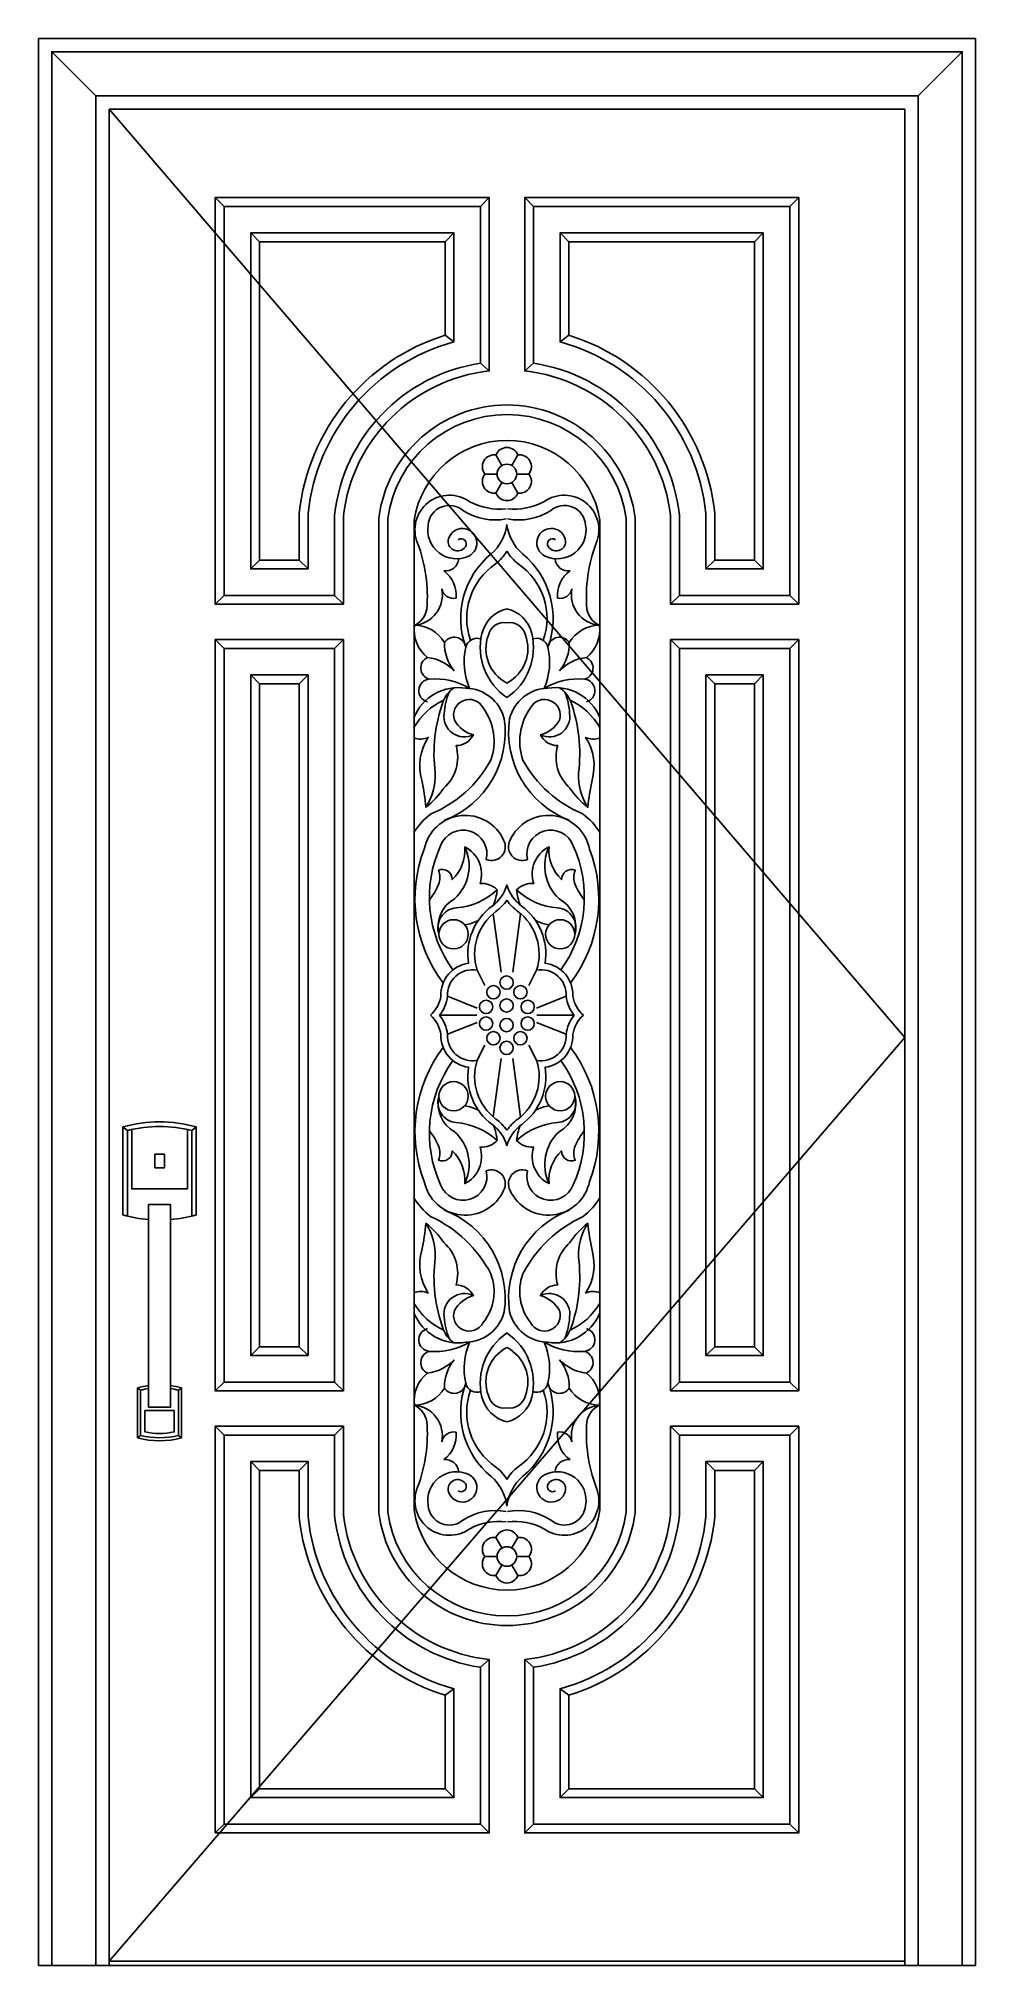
# Model space of a CAD drawing. Header units: metres. Extents: x -2328 to -1268, y 0 to 2180.
import ezdxf

# ---------------------------------------------------------------- set-up
doc = ezdxf.new("R2010")
doc.units = ezdxf.units.M
for name, color, linetype in [('2', 2, 'Continuous'), ('3', 3, 'Continuous'), ('4', 4, 'Continuous'), ('7', 7, 'Continuous')]:
    doc.layers.add(name, color=color, linetype=linetype)

msp = doc.modelspace()

# ---------------------------------------------------------------- linework, layer by layer
at = {"layer": '2'}
for p, q in [((-2327.86, 0), (-1267.86, 0)), ((-2247.86, 0), (-1347.86, 0))]:
    msp.add_line(p, q, dxfattribs=at)
at = {"layer": '3'}
for p, q in [((-2262.86, 2115), (-2312.86, 2165)), ((-1332.86, 2115), (-1282.86, 2165)), ((-2117.86, 1990), (-2127.86, 2000)), ((-1827.86, 1990), (-1817.86, 2000)), ((-1767.86, 1990), (-1777.86, 2000)), ((-1477.86, 1990), (-1467.86, 2000)), ((-2077.86, 1950), (-2087.86, 1960)), ((-1867.86, 1950), (-1857.86, 1960)), ((-1727.86, 1950), (-1737.86, 1960)), ((-1517.86, 1950), (-1507.86, 1960)), ((-1857.86, 1836.86), (-1867.86, 1844.35)), ((-1737.86, 1836.86), (-1727.86, 1844.35)), ((-1827.86, 1812.65), (-1817.86, 1803.88)), ((-1767.86, 1812.65), (-1777.86, 1803.88)), ((-1810.42, 1708.86), (-1803.55, 1696.97)), ((-1785.56, 1708.86), (-1792.43, 1696.97)), ((-1809.12, 1687.33), (-1822.85, 1687.33)), ((-1786.87, 1687.33), (-1773.13, 1687.33)), ((-1773.13, 1687.33), (-1786.87, 1687.33)), ((-1810.42, 1665.8), (-1803.55, 1677.7)), ((-1785.56, 1665.8), (-1792.43, 1677.7)), ((-2077.86, 1590), (-2087.86, 1580)), ((-2022.86, 1580), (-2032.86, 1590)), ((-1572.86, 1580), (-1562.86, 1590)), ((-1517.86, 1590), (-1507.86, 1580)), ((-2117.86, 1550), (-2127.86, 1540)), ((-1992.86, 1550), (-1982.86, 1540)), ((-1602.86, 1550), (-1612.86, 1540)), ((-1477.86, 1550), (-1467.86, 1540)), ((-2117.86, 1490), (-2127.86, 1500)), ((-1982.86, 1500), (-1992.86, 1490)), ((-1612.86, 1500), (-1602.86, 1490)), ((-1477.86, 1490), (-1467.86, 1500)), ((-2077.86, 1450), (-2087.86, 1460)), ((-2022.86, 1460), (-2032.86, 1450)), ((-1572.86, 1460), (-1562.86, 1450)), ((-1517.86, 1450), (-1507.86, 1460)), ((-1813.58, 1189.88), (-1804.63, 1123.91)), ((-1782.4, 1189.88), (-1791.35, 1123.91)), ((-1831.66, 1125.97), (-1822.77, 1108.67)), ((-1764.33, 1125.97), (-1773.22, 1108.67)), ((-1865.06, 1096.47), (-1831.45, 1083.13)), ((-1730.92, 1096.47), (-1764.53, 1083.13)), ((-1831.92, 1075), (-1874.07, 1075)), ((-1764.06, 1075), (-1721.91, 1075)), ((-1865.06, 1053.53), (-1831.45, 1066.87)), ((-1730.92, 1053.53), (-1764.53, 1066.87)), ((-1831.66, 1024.03), (-1822.77, 1041.33)), ((-1813.58, 960.12), (-1804.63, 1026.09)), ((-1782.4, 960.12), (-1791.35, 1026.09)), ((-1764.33, 1024.03), (-1773.22, 1041.33)), ((-2227.4, 944.78), (-2232.37, 948.61)), ((-2154.4, 944.78), (-2149.42, 948.61)), ((-2077.86, 700), (-2087.86, 690)), ((-2022.86, 690), (-2032.86, 700)), ((-1572.86, 690), (-1562.86, 700)), ((-1517.86, 700), (-1507.86, 690)), ((-2117.86, 660), (-2127.86, 650)), ((-1992.86, 660), (-1982.86, 650)), ((-1602.86, 660), (-1612.86, 650)), ((-1477.86, 660), (-1467.86, 650)), ((-2212.46, 650.85), (-2215.78, 653.4)), ((-2169.33, 650.85), (-2166.01, 653.4)), ((-2212.46, 599.55), (-2215.78, 597)), ((-2169.33, 599.55), (-2166.01, 597)), ((-2117.86, 600), (-2127.86, 610)), ((-1992.86, 600), (-1982.86, 610)), ((-1602.86, 600), (-1612.86, 610)), ((-1477.86, 600), (-1467.86, 610)), ((-2077.86, 560), (-2087.86, 570)), ((-2022.86, 570), (-2032.86, 560)), ((-1572.86, 570), (-1562.86, 560)), ((-1517.86, 560), (-1507.86, 570)), ((-1810.42, 484.2), (-1803.55, 472.3)), ((-1785.56, 484.2), (-1792.43, 472.3)), ((-1809.12, 462.67), (-1822.85, 462.67)), ((-1773.13, 462.67), (-1786.87, 462.67)), ((-1786.87, 462.67), (-1773.13, 462.67)), ((-1810.42, 441.14), (-1803.55, 453.03)), ((-1785.56, 441.14), (-1792.43, 453.03)), ((-1827.86, 337.35), (-1817.86, 346.12)), ((-1767.86, 337.35), (-1777.86, 346.12)), ((-1857.86, 313.14), (-1867.86, 305.65)), ((-1737.86, 313.14), (-1727.86, 305.65)), ((-2077.86, 200), (-2087.86, 190)), ((-1867.86, 200), (-1857.86, 190)), ((-1727.86, 200), (-1737.86, 190)), ((-1517.86, 200), (-1507.86, 190)), ((-2117.86, 160), (-2127.86, 150)), ((-1827.86, 160), (-1817.86, 150)), ((-1767.86, 160), (-1777.86, 150)), ((-1477.86, 160), (-1467.86, 150)), ((-2247.86, 5), (-1347.86, 5)), ((-2247.86, 5), (-1347.86, 5))]:
    msp.add_line(p, q, dxfattribs=at)
for points in [[(-1282.86, 0), (-1282.86, 2165), (-2312.86, 2165), (-2312.86, 0)], [(-1332.86, 0), (-1332.86, 2115), (-2262.86, 2115), (-2262.86, 0)], [(-2247.86, 2100), (-1347.86, 1050), (-2247.86, 5)], [(-2222.42, 945.95), (-2222.42, 878.49), (-2159.38, 878.49), (-2159.38, 945.95)]]:
    msp.add_lwpolyline(points, dxfattribs=at)
for points in [[(-1992.86, 1640.88, -0.34), (-1827.86, 1812.65), (-1827.86, 1990), (-2117.86, 1990), (-2117.86, 1550), (-1992.86, 1550)], [(-1602.86, 1640.88, 0.34), (-1767.86, 1812.65), (-1767.86, 1990), (-1477.86, 1990), (-1477.86, 1550), (-1602.86, 1550)], [(-2022.86, 1642.52, -0.31), (-1857.86, 1836.86), (-1857.86, 1960), (-2087.86, 1960), (-2087.86, 1580), (-2022.86, 1580)], [(-1572.86, 1642.52, 0.31), (-1737.86, 1836.86), (-1737.86, 1960), (-1507.86, 1960), (-1507.86, 1580), (-1572.86, 1580)], [(-1932.86, 512.83, 0.87), (-1662.86, 512.83), (-1662.86, 1637.17, 0.87), (-1932.86, 1637.17)], [(-1902.86, 515, 0.86), (-1692.86, 515), (-1692.86, 1635, 0.86), (-1902.86, 1635)], [(-2174.31, 627.69), (-2207.49, 627.69), (-2207.49, 603.53, 0.1), (-2174.31, 603.53), (-2174.31, 627.69)], [(-1992.86, 509.12, 0.34), (-1827.86, 337.35), (-1827.86, 160), (-2117.86, 160), (-2117.86, 600), (-1992.86, 600)], [(-1602.86, 509.12, -0.34), (-1767.86, 337.35), (-1767.86, 160), (-1477.86, 160), (-1477.86, 600), (-1602.86, 600)], [(-2022.86, 507.48, 0.31), (-1857.86, 313.14), (-1857.86, 190), (-2087.86, 190), (-2087.86, 570), (-2022.86, 570)], [(-1572.86, 507.48, -0.31), (-1737.86, 313.14), (-1737.86, 190), (-1507.86, 190), (-1507.86, 570), (-1572.86, 570)]]:
    msp.add_lwpolyline(points, format="xyb", close=True, dxfattribs=at)
for points in [[(-1902.67, 1516.15, 0.24), (-1888.52, 1534.58, 0.11), (-1898.94, 1608.99, -0.76), (-1839.9, 1655.89, 0.15), (-1798.64, 1648.07)], [(-1693.32, 1516.15, -0.24), (-1707.47, 1534.58, -0.11), (-1697.04, 1608.99, 0.76), (-1756.09, 1655.89, -0.15), (-1797.34, 1648.07)], [(-1853.13, 1613, -0.84), (-1844.98, 1604.85, -0.85), (-1864.01, 1614.09, -1.53), (-1841.17, 1594.54, -0.61), (-1887.02, 1629.53, -0.62), (-1847.23, 1645.82, 0.19), (-1798.74, 1636.47)], [(-1742.85, 1613, 0.84), (-1751, 1604.85, 0.85), (-1731.98, 1614.09, 1.53), (-1754.81, 1594.54, 0.61), (-1708.96, 1629.53, 0.62), (-1748.75, 1645.82, -0.19), (-1797.24, 1636.47)], [(-1844.5, 1491.37, -0.32), (-1815.67, 1596.9, 0.18), (-1797.99, 1630.39)], [(-1751.49, 1491.37, 0.32), (-1780.31, 1596.9, -0.18), (-1797.99, 1630.39)], [(-1839.17, 1499.2, -0.34), (-1810.77, 1585.74, 0.09), (-1797.99, 1600.08)], [(-1756.81, 1499.2, 0.34), (-1785.21, 1585.74, -0.09), (-1797.99, 1600.08)], [(-1797.99, 1534.97, 0.28), (-1826.27, 1506.93, 0.31), (-1797.99, 1434.42)], [(-1797.99, 1534.97, -0.28), (-1769.71, 1506.93, -0.31), (-1797.99, 1434.42)], [(-1797.99, 1519.14, 0.4), (-1818.96, 1505.18, 0.38), (-1797.99, 1450.87)], [(-1797.99, 1519.14, -0.4), (-1777.02, 1505.18, -0.38), (-1797.99, 1450.87)], [(-1840.13, 1444.76, -0.16), (-1844.5, 1491.37, -0.45), (-1827.44, 1500.77)], [(-1755.86, 1444.76, 0.16), (-1751.49, 1491.37, 0.45), (-1768.54, 1500.77)], [(-1868.63, 1295.56, 0.35), (-1801, 1410.46, 0.34), (-1844.32, 1444.99, 0.35), (-1903.12, 1411.79)], [(-1840.13, 1444.75, 0.16), (-1885.77, 1455.22, 0.84), (-1887.91, 1429.57)], [(-1857.68, 1445.41, 0.16), (-1869.97, 1430.26, 0.12), (-1879.06, 1349.09, -0.15), (-1889.61, 1310.27)], [(-1863.46, 1440.65, 0.08), (-1868.99, 1416.36, 0.6), (-1835.88, 1392.16)], [(-1727.35, 1295.56, -0.35), (-1794.99, 1410.46, -0.34), (-1751.66, 1444.99, -0.35), (-1692.86, 1411.79)], [(-1732.52, 1440.65, -0.08), (-1726.99, 1416.36, -0.6), (-1760.1, 1392.16)], [(-1755.85, 1444.75, -0.16), (-1710.22, 1455.22, -0.84), (-1708.08, 1429.57)], [(-1738.3, 1445.41, -0.16), (-1726.01, 1430.26, -0.12), (-1716.93, 1349.09, 0.15), (-1706.38, 1310.27)], [(-1824.85, 1422.77, 0.92), (-1857.43, 1409, 0.2), (-1835.88, 1392.16, -0.28), (-1855.46, 1380.1, -0.29), (-1869.35, 1332.04, -0.08), (-1889.61, 1310.27, 0.03), (-1894.33, 1340.81, -0.22), (-1887.01, 1389.38, -0.21), (-1903.12, 1388.91)], [(-1771.14, 1422.77, -0.92), (-1738.55, 1409, -0.2), (-1760.1, 1392.16, 0.28), (-1740.52, 1380.1, 0.29), (-1726.63, 1332.04, 0.08), (-1706.38, 1310.27, -0.03), (-1701.65, 1340.81, 0.22), (-1708.97, 1389.38, 0.21), (-1692.86, 1388.91)], [(-1859.1, 1126.37, -0.27), (-1872.97, 1266.83, -0.94), (-1821.27, 1251.06, 0.7), (-1801.67, 1273.1, 0.73), (-1891.46, 1263.09, 0.26), (-1870.09, 1111.66)], [(-1736.88, 1126.37, 0.27), (-1723.02, 1266.83, 0.94), (-1774.71, 1251.06, -0.7), (-1794.31, 1273.1, -0.73), (-1704.52, 1263.09, -0.26), (-1725.89, 1111.66)], [(-1885.87, 1205.26, 0.07), (-1875.32, 1222.76, 0.2), (-1875.32, 1238.99, -0.54), (-1859.84, 1228.55, 0.23), (-1845.65, 1265.51, -0.37), (-1828.3, 1224.14, -0.22), (-1809.02, 1216.8, -0.08), (-1813.18, 1199.73)], [(-1845.65, 1265.51, -0.33), (-1857.17, 1206.8, 0.34), (-1874.81, 1166.6, 0.34)], [(-1710.11, 1205.26, -0.07), (-1720.66, 1222.76, -0.2), (-1720.66, 1238.99, 0.54), (-1736.15, 1228.55, -0.23), (-1750.33, 1265.51, 0.37), (-1767.68, 1224.14, 0.22), (-1786.96, 1216.8, 0.08), (-1782.8, 1199.73)], [(-1750.33, 1265.51, 0.33), (-1738.81, 1206.8, -0.34), (-1721.18, 1166.6, -0.34)], [(-1797.99, 1222.57, -0.17), (-1814.76, 1198.52, 0.28), (-1841.24, 1133.77, 0.39), (-1872.6, 1096.73, -0.18), (-1884.49, 1075)], [(-1797.99, 1222.57, 0.17), (-1781.23, 1198.52, -0.28), (-1754.74, 1133.77, -0.39), (-1723.39, 1096.73, 0.18), (-1711.49, 1075)], [(-1809.02, 1216.8, -0.17), (-1855.34, 1196.44, 0.49), (-1874.81, 1166.6, 0.49)], [(-1797.99, 1205.14, -0.08), (-1810.32, 1192.47, 0.32), (-1831.66, 1125.97, 0.49), (-1865.06, 1096.47, -0.14), (-1874.07, 1075, -0.14)], [(-1797.99, 1205.14, 0.08), (-1785.66, 1192.47, -0.32), (-1764.33, 1125.97, -0.49), (-1730.92, 1096.47, 0.14), (-1721.91, 1075, 0.14)], [(-1786.96, 1216.8, 0.17), (-1740.64, 1196.44, -0.49), (-1721.18, 1166.6, -0.49)], [(-1797.99, 927.43, 0.17), (-1814.76, 951.48, -0.28), (-1841.24, 1016.23, -0.39), (-1872.6, 1053.27, 0.18), (-1884.49, 1075)], [(-1797.99, 944.86, 0.08), (-1810.32, 957.53, -0.32), (-1831.66, 1024.03, -0.49), (-1865.06, 1053.53, 0.14), (-1874.07, 1075, 0.14)], [(-1797.99, 944.86, -0.08), (-1785.66, 957.53, 0.32), (-1764.33, 1024.03, 0.49), (-1730.92, 1053.53, -0.14), (-1721.91, 1075, -0.14)], [(-1797.99, 927.43, -0.17), (-1781.23, 951.48, 0.28), (-1754.74, 1016.23, 0.39), (-1723.39, 1053.27, -0.18), (-1711.49, 1075)], [(-1859.1, 1023.63, 0.27), (-1872.97, 883.17, 0.94), (-1821.27, 898.94, -0.7), (-1801.67, 876.9, -0.73), (-1891.46, 886.91, -0.26), (-1870.09, 1038.34)], [(-1736.88, 1023.63, -0.27), (-1723.02, 883.17, -0.94), (-1774.71, 898.94, 0.7), (-1794.31, 876.9, 0.73), (-1704.52, 886.91, 0.26), (-1725.89, 1038.34)], [(-1809.02, 933.2, 0.17), (-1855.34, 953.56, -0.49), (-1874.81, 983.4, -0.49)], [(-1845.65, 884.49, 0.33), (-1857.17, 943.2, -0.34), (-1874.81, 983.4, -0.34)], [(-1786.96, 933.2, -0.17), (-1740.64, 953.56, 0.49), (-1721.18, 983.4, 0.49)], [(-1750.33, 884.49, -0.33), (-1738.81, 943.2, 0.34), (-1721.18, 983.4, 0.34)], [(-2154.4, 847.77), (-2154.4, 944.78, 0.12), (-2227.4, 944.78), (-2227.4, 847.77)], [(-1885.87, 944.74, -0.07), (-1875.32, 927.24, -0.2), (-1875.32, 911.01, 0.54), (-1859.84, 921.45, -0.23), (-1845.65, 884.49, 0.37), (-1828.3, 925.86, 0.22), (-1809.02, 933.2, 0.08), (-1813.18, 950.27)], [(-1710.11, 944.74, 0.07), (-1720.66, 927.24, 0.2), (-1720.66, 911.01, -0.54), (-1736.15, 921.45, 0.23), (-1750.33, 884.49, -0.37), (-1767.68, 925.86, -0.22), (-1786.96, 933.2, -0.08), (-1782.8, 950.27)], [(-1868.63, 854.44, -0.35), (-1801, 739.54, -0.34), (-1844.32, 705.01, -0.35), (-1903.12, 738.21)], [(-1727.35, 854.44, 0.35), (-1794.99, 739.54, 0.34), (-1751.66, 705.01, 0.35), (-1692.86, 738.21)], [(-1824.85, 727.23, -0.92), (-1857.43, 741, -0.2), (-1835.88, 757.84, 0.28), (-1855.46, 769.9, 0.29), (-1869.35, 817.96, 0.08), (-1889.61, 839.73, -0.03), (-1894.33, 809.19, 0.22), (-1887.01, 760.62, 0.21), (-1903.12, 761.09)], [(-1857.68, 704.59, -0.16), (-1869.97, 719.74, -0.12), (-1879.06, 800.91, 0.15), (-1889.61, 839.73)], [(-1771.14, 727.23, 0.92), (-1738.55, 741, 0.2), (-1760.1, 757.84, -0.28), (-1740.52, 769.9, -0.29), (-1726.63, 817.96, -0.08), (-1706.38, 839.73, 0.03), (-1701.65, 809.19, -0.22), (-1708.97, 760.62, -0.21), (-1692.86, 761.09)], [(-1738.3, 704.59, 0.16), (-1726.01, 719.74, 0.12), (-1716.93, 800.91, -0.15), (-1706.38, 839.73)], [(-1863.46, 709.35, -0.08), (-1868.99, 733.64, -0.6), (-1835.88, 757.84)], [(-1732.52, 709.35, 0.08), (-1726.99, 733.64, 0.6), (-1760.1, 757.84)], [(-1840.13, 705.25, -0.16), (-1885.77, 694.78, -0.84), (-1887.91, 720.43)], [(-1755.85, 705.25, 0.16), (-1710.22, 694.78, 0.84), (-1708.08, 720.43)], [(-1840.13, 705.24, 0.16), (-1844.5, 658.63, 0.45), (-1827.44, 649.23)], [(-1797.99, 615.03, -0.28), (-1826.27, 643.07, -0.31), (-1797.99, 715.58)], [(-1797.99, 630.86, -0.4), (-1818.96, 644.82, -0.38), (-1797.99, 699.13)], [(-1797.99, 615.03, 0.28), (-1769.71, 643.07, 0.31), (-1797.99, 715.58)], [(-1797.99, 630.86, 0.4), (-1777.02, 644.82, 0.38), (-1797.99, 699.13)], [(-1755.86, 705.24, -0.16), (-1751.49, 658.63, -0.45), (-1768.54, 649.23)], [(-1844.5, 658.63, 0.32), (-1815.67, 553.1, -0.18), (-1797.99, 519.61)], [(-1751.49, 658.63, -0.32), (-1780.31, 553.1, 0.18), (-1797.99, 519.61)], [(-2203.34, 652.63, 0.03), (-2212.46, 650.85), (-2212.46, 599.55, 0.12), (-2169.33, 599.55), (-2169.33, 650.85, 0.03), (-2178.46, 652.63)], [(-1902.67, 633.85, -0.24), (-1888.52, 615.42, -0.11), (-1898.94, 541.01, 0.76), (-1839.9, 494.11, -0.15), (-1798.64, 501.93)], [(-1839.17, 650.8, 0.34), (-1810.77, 564.26, -0.09), (-1797.99, 549.92)], [(-1756.81, 650.8, -0.34), (-1785.21, 564.26, 0.09), (-1797.99, 549.92)], [(-1693.32, 633.85, 0.24), (-1707.47, 615.42, 0.11), (-1697.04, 541.01, -0.76), (-1756.09, 494.11, 0.15), (-1797.34, 501.93)], [(-1853.13, 537, 0.84), (-1844.98, 545.15, 0.85), (-1864.01, 535.91, 1.53), (-1841.17, 555.46, 0.61), (-1887.02, 520.47, 0.62), (-1847.23, 504.18, -0.19), (-1798.74, 513.53)], [(-1742.85, 537, -0.84), (-1751, 545.15, -0.85), (-1731.98, 535.91, -1.53), (-1754.81, 555.46, -0.61), (-1708.96, 520.47, -0.62), (-1748.75, 504.18, 0.19), (-1797.24, 513.53)]]:
    msp.add_lwpolyline(points, format="xyb", dxfattribs=at)
for points in [[(-1992.86, 660), (-1992.86, 1490), (-2117.86, 1490), (-2117.86, 660)], [(-1602.86, 660), (-1602.86, 1490), (-1477.86, 1490), (-1477.86, 660)], [(-2022.86, 690), (-2022.86, 1460), (-2087.86, 1460), (-2087.86, 690)], [(-1572.86, 690), (-1572.86, 1460), (-1507.86, 1460), (-1507.86, 690)]]:
    msp.add_lwpolyline(points, close=True, dxfattribs=at)
for centre, radius in [((-1797.99, 1687.33), 11.12), ((-1858.29, 1166.6), 16.52), ((-1737.7, 1166.6), 16.52), ((-1798.29, 1111.97), 7.51), ((-1821.54, 1084.44), 7.51), ((-1813.26, 1101.04), 7.51), ((-1798.29, 1086.09), 7.51), ((-1782.72, 1101.04), 7.51), ((-1774.45, 1084.44), 7.51), ((-1821.54, 1065.56), 7.51), ((-1798.29, 1063.91), 7.51), ((-1774.45, 1065.56), 7.51), ((-1813.26, 1048.96), 7.51), ((-1782.72, 1048.96), 7.51), ((-1798.29, 1038.03), 7.51), ((-1858.29, 983.4), 16.52), ((-1737.7, 983.4), 16.52), ((-1797.99, 462.67), 11.12)]:
    msp.add_circle(centre, radius, dxfattribs=at)
for centre, radius, start, end in [((-1812.42, 1695.66), 13.35, 81.39, 218.61), ((-1797.99, 1703.99), 13.35, 21.39, 158.61), ((-1783.56, 1695.66), 13.35, 321.39, 98.61), ((-1783.56, 1695.66), 13.35, 321.39, 98.61), ((-1812.42, 1679), 13.35, 141.39, 278.61), ((-1783.56, 1679), 13.35, 261.39, 38.61), ((-1783.56, 1679), 13.35, 261.39, 38.61), ((-1797.99, 1670.67), 13.35, 201.39, 338.61), ((-1867.58, 1592.8), 15.21, 262.97, 354.98), ((-1728.4, 1592.8), 15.21, 185.02, 277.03), ((-1889.42, 1549.88), 34.25, 354.76, 54.33), ((-1706.57, 1549.88), 34.25, 125.67, 185.24), ((-1905.7, 1550.78), 34.76, 275.01, 11.33), ((-1858.15, 1560.15), 13.71, 190.71, 281.97), ((-1737.83, 1560.15), 13.71, 258.03, 349.29), ((-1690.28, 1550.78), 34.76, 168.67, 264.99), ((-1863.08, 1511.06), 39.91, 172.67, 231.53), ((-1902.83, 1476.23), 39.91, 30.9, 89.76), ((-1693.15, 1476.23), 39.91, 90.24, 149.1), ((-1732.9, 1511.06), 39.91, 308.47, 7.33), ((-1819.91, 1495.52), 48.69, 178.58, 219.23), ((-1857.53, 1489.61), 13.15, 7.71, 147.2), ((-1738.45, 1489.61), 13.15, 32.8, 172.29), ((-1776.08, 1495.52), 48.69, 320.77, 1.42), ((-1882.3, 1467.91), 13.15, 115.23, 254.72), ((-1893.12, 1431.39), 48.69, 43.2, 83.86), ((-1702.86, 1431.39), 48.69, 96.14, 136.8), ((-1713.68, 1467.91), 13.15, 285.28, 64.77), ((-1837.14, 1362.24), 76.38, 115.07, 149.75), ((-1877.07, 1384.83), 64.55, 340.89, 36), ((-1718.91, 1384.83), 64.55, 144, 199.11), ((-1758.84, 1362.24), 76.38, 30.25, 64.93), ((-1937.31, 1430.4), 138.37, 292.53, 331.18), ((-1658.68, 1430.4), 138.37, 208.82, 247.47), ((-1838.8, 1242.65), 75.24, 127.21, 148.75), ((-1757.19, 1242.65), 75.24, 31.25, 52.79), ((-1851.05, 1219.08), 42.02, 277.2, 299.76), ((-1744.93, 1219.08), 42.02, 240.24, 262.8), ((-1851.05, 930.92), 42.02, 60.24, 82.8), ((-1744.93, 930.92), 42.02, 97.2, 119.76), ((-1838.8, 907.35), 75.24, 211.25, 232.79), ((-1757.19, 907.35), 75.24, 307.21, 328.75), ((-1945.92, 714.55), 146.47, 27.56, 65.12), ((-1650.06, 714.55), 146.47, 114.88, 152.44), ((-1869.28, 762.54), 56.76, 321.52, 20.38), ((-1726.7, 762.54), 56.76, 159.62, 218.48), ((-1837.14, 787.76), 76.38, 210.25, 244.93), ((-1758.84, 787.76), 76.38, 295.07, 329.75), ((-1882.3, 682.09), 13.15, 105.28, 244.77), ((-1893.12, 718.61), 48.69, 276.14, 316.8), ((-1819.91, 654.48), 48.69, 140.77, 181.42), ((-1776.08, 654.48), 48.69, 358.58, 39.23), ((-1702.86, 718.61), 48.69, 223.2, 263.86), ((-1713.68, 682.09), 13.15, 295.23, 74.72), ((-1863.08, 638.94), 39.91, 128.47, 187.33), ((-1857.53, 660.39), 13.15, 212.8, 352.29), ((-1738.45, 660.39), 13.15, 187.71, 327.2), ((-1732.9, 638.94), 39.91, 352.67, 51.53), ((-1902.83, 673.77), 39.91, 270.24, 329.1), ((-1905.7, 599.22), 34.76, 348.67, 84.99), ((-1693.15, 673.77), 39.91, 210.9, 269.76), ((-1690.28, 599.22), 34.76, 95.01, 191.33), ((-1858.15, 589.85), 13.71, 78.03, 169.29), ((-1889.42, 600.12), 34.25, 305.67, 5.24), ((-1706.57, 600.12), 34.25, 174.76, 234.33), ((-1737.83, 589.85), 13.71, 10.71, 101.97), ((-1867.58, 557.2), 15.21, 5.02, 97.03), ((-1728.4, 557.2), 15.21, 82.97, 174.98), ((-1812.42, 471), 13.35, 81.39, 218.61), ((-1797.99, 479.33), 13.35, 21.39, 158.61), ((-1783.56, 471), 13.35, 321.39, 98.61), ((-1783.56, 471), 13.35, 321.39, 98.61), ((-1812.42, 454.34), 13.35, 141.39, 278.61), ((-1783.56, 454.34), 13.35, 261.39, 38.61), ((-1783.56, 454.34), 13.35, 261.39, 38.61), ((-1797.99, 446.01), 13.35, 201.39, 338.61)]:
    msp.add_arc(centre, radius, start, end, dxfattribs=at)
at = {"layer": '4'}
msp.add_lwpolyline([(-1267.86, 0), (-1267.86, 2180), (-2327.86, 2180), (-2327.86, 0)], dxfattribs=at)
at = {"layer": '7'}
msp.add_lwpolyline([(-1347.86, 0), (-1347.86, 2100), (-2247.86, 2100), (-2247.86, 0)], dxfattribs=at)
for points in [[(-1982.86, 1640.31, -0.35), (-1817.86, 1803.88), (-1817.86, 2000), (-2127.86, 2000), (-2127.86, 1540), (-1982.86, 1540)], [(-1612.86, 1640.31, 0.35), (-1777.86, 1803.88), (-1777.86, 2000), (-1467.86, 2000), (-1467.86, 1540), (-1612.86, 1540)], [(-2032.86, 1643.04, -0.3), (-1867.86, 1844.35), (-1867.86, 1950), (-2077.86, 1950), (-2077.86, 1590), (-2032.86, 1590)], [(-1562.86, 1643.04, 0.3), (-1727.86, 1844.35), (-1727.86, 1950), (-1517.86, 1950), (-1517.86, 1590), (-1562.86, 1590)], [(-1942.86, 512.16, 0.88), (-1652.86, 512.16), (-1652.86, 1637.84, 0.88), (-1942.86, 1637.84)], [(-1982.86, 509.69, 0.35), (-1817.86, 346.12), (-1817.86, 150), (-2127.86, 150), (-2127.86, 610), (-1982.86, 610)], [(-1612.86, 509.69, -0.35), (-1777.86, 346.12), (-1777.86, 150), (-1467.86, 150), (-1467.86, 610), (-1612.86, 610)], [(-2032.86, 506.96, 0.3), (-1867.86, 305.65), (-1867.86, 200), (-2077.86, 200), (-2077.86, 560), (-2032.86, 560)], [(-1562.86, 506.96, -0.3), (-1727.86, 305.65), (-1727.86, 200), (-1517.86, 200), (-1517.86, 560), (-1562.86, 560)]]:
    msp.add_lwpolyline(points, format="xyb", close=True, dxfattribs=at)
for points in [[(-1982.86, 650), (-1982.86, 1500), (-2127.86, 1500), (-2127.86, 650)], [(-1612.86, 650), (-1612.86, 1500), (-1467.86, 1500), (-1467.86, 650)], [(-2032.86, 700), (-2032.86, 1450), (-2077.86, 1450), (-2077.86, 700)], [(-1562.86, 700), (-1562.86, 1450), (-1517.86, 1450), (-1517.86, 700)], [(-2196.36, 902.21), (-2185.43, 902.21), (-2185.43, 917.81), (-2196.36, 917.81)], [(-2203.34, 631.62), (-2203.34, 860.81), (-2178.46, 860.81), (-2178.46, 631.62)]]:
    msp.add_lwpolyline(points, close=True, dxfattribs=at)
for points in [[(-2178.46, 843.88, 0.05), (-2149.42, 849.07), (-2149.42, 948.61, 0.14), (-2232.37, 948.61), (-2232.37, 849.07, 0.05), (-2203.34, 843.88, 0.05)], [(-2203.34, 655.98, 0.03), (-2215.78, 653.4), (-2215.78, 597, 0.14), (-2166.01, 597), (-2166.01, 653.4, 0.03), (-2178.46, 655.98)]]:
    msp.add_lwpolyline(points, format="xyb", dxfattribs=at)

doc.saveas('drawing.dxf')
